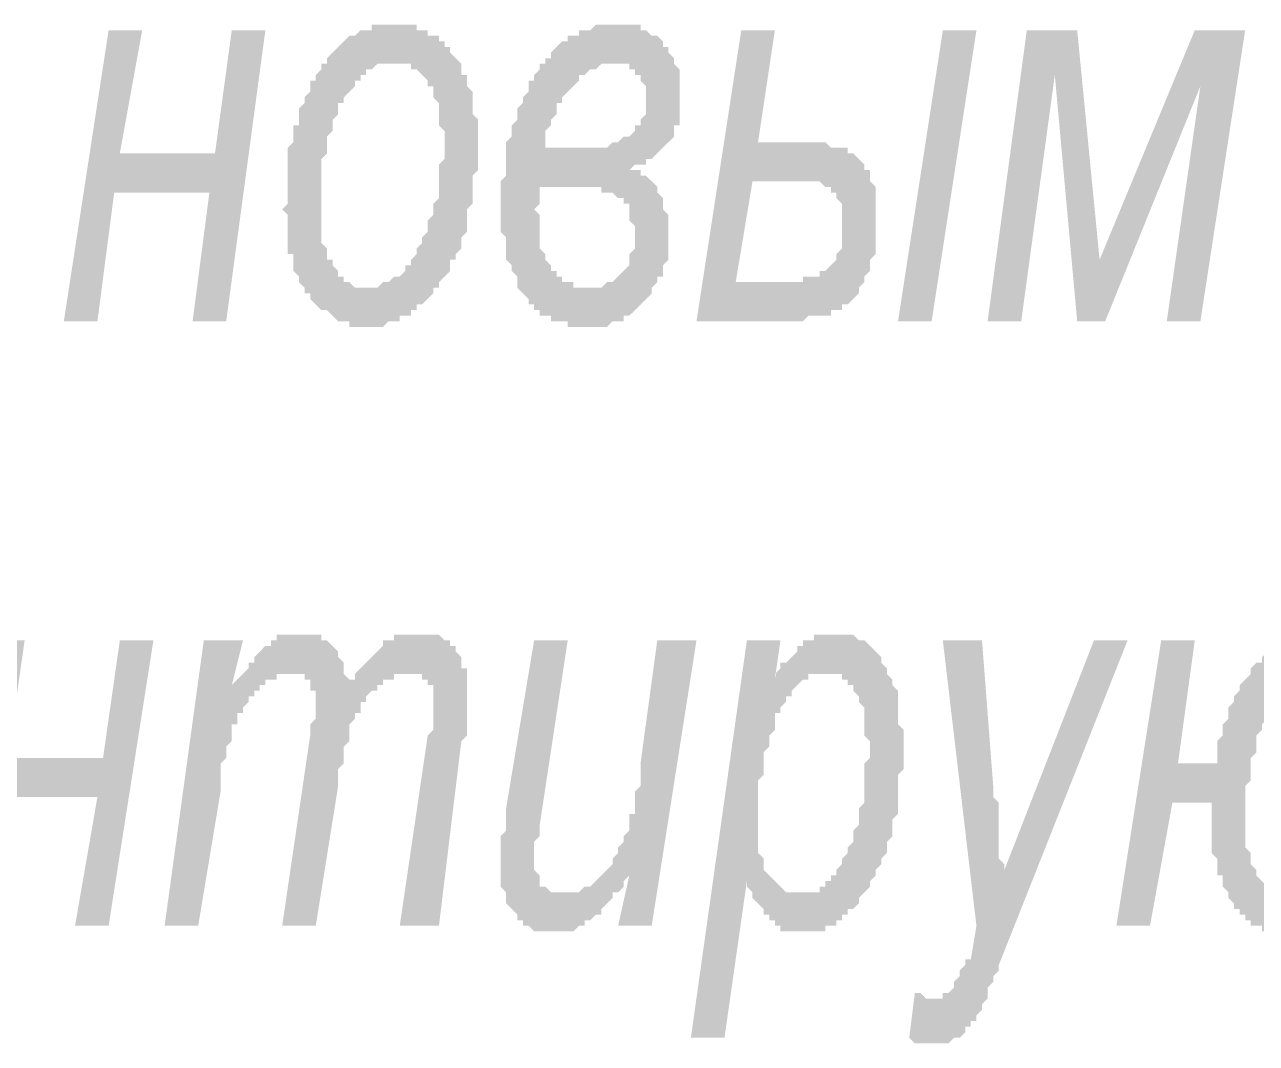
# Model space of a CAD drawing. Header units: millimetres. Extents: x 1372 to 666090, y 1285 to 31551.
# Drawn here: x 513972 to 514889, y 5046 to 5805 of the extents above; entities that cross this region are included whole.
import ezdxf

# ---------------------------------------------------------------- set-up
doc = ezdxf.new("R2010")
doc.units = ezdxf.units.MM
doc.layers.add('PDF _75-АЗ Штамп', color=7, linetype='Continuous')

msp = doc.modelspace()

# ---------------------------------------------------------------- hatches: boundary and pattern name
at = {"layer": 'PDF _75-АЗ Штамп', "transparency": 33554559}
for points in [[(514034.4, 5800.69), (514059.42, 5800.69), (514042.74, 5708.92), (514113.65, 5708.92), (514126.16, 5800.69), (514151.19, 5800.69), (514121.99, 5583.78), (514096.96, 5583.78), (514109.48, 5679.72), (514038.57, 5679.72), (514026.05, 5583.78), (514001.03, 5583.78)], [(514718.47, 5800.69), (514756.01, 5800.69), (514772.69, 5629.67), (514843.6, 5800.69), (514881.15, 5800.69), (514847.78, 5583.78), (514822.75, 5583.78), (514847.78, 5758.97), (514776.87, 5583.78), (514756.01, 5583.78), (514739.33, 5767.32), (514714.3, 5583.78), (514689.27, 5583.78)], [(514076.11, 5133.3), (514105.31, 5346.03), (514134.5, 5346.03), (514126.16, 5312.66), (514130.33, 5316.83), (514134.5, 5321), (514134.5, 5321), (514138.68, 5325.17), (514138.68, 5329.34), (514142.85, 5329.34), (514142.85, 5333.51), (514147.02, 5337.68), (514147.02, 5337.68), (514151.19, 5341.86), (514151.19, 5341.86), (514155.36, 5341.86), (514155.36, 5346.03), (514159.53, 5346.03), (514159.53, 5350.2), (514163.7, 5350.2), (514167.87, 5350.2), (514167.87, 5350.2), (514172.05, 5350.2), (514176.22, 5350.2), (514176.22, 5350.2), (514180.39, 5350.2), (514184.56, 5350.2), (514188.73, 5350.2), (514188.73, 5350.2), (514192.9, 5350.2), (514192.9, 5346.03), (514197.07, 5346.03), (514201.24, 5341.86), (514201.24, 5341.86), (514205.41, 5337.68), (514205.41, 5337.68), (514205.41, 5333.51), (514209.59, 5329.34), (514209.59, 5325.17), (514209.59, 5321), (514213.76, 5316.83), (514213.76, 5312.66), (514213.76, 5312.66), (514213.76, 5316.83), (514217.93, 5316.83), (514217.93, 5321), (514222.1, 5325.17), (514226.27, 5329.34), (514226.27, 5329.34), (514230.44, 5333.51), (514230.44, 5333.51), (514234.61, 5337.68), (514234.61, 5337.68), (514238.78, 5341.86), (514238.78, 5341.86), (514238.78, 5346.03), (514242.96, 5346.03), (514247.13, 5346.03), (514247.13, 5350.2), (514251.3, 5350.2), (514255.47, 5350.2), (514255.47, 5350.2), (514259.64, 5350.2), (514263.81, 5350.2), (514263.81, 5350.2), (514267.98, 5350.2), (514272.15, 5350.2), (514276.32, 5350.2), (514276.32, 5350.2), (514280.5, 5350.2), (514284.67, 5346.03), (514284.67, 5346.03), (514288.84, 5346.03), (514288.84, 5341.86), (514293.01, 5341.86), (514293.01, 5337.68), (514293.01, 5337.68), (514297.18, 5333.51), (514297.18, 5329.34), (514297.18, 5325.17), (514301.35, 5325.17), (514301.35, 5321), (514301.35, 5316.83), (514301.35, 5312.66), (514301.35, 5308.49), (514301.35, 5304.32), (514301.35, 5300.14), (514301.35, 5295.97), (514301.35, 5295.97), (514301.35, 5291.8), (514301.35, 5287.63), (514301.35, 5279.29), (514301.35, 5275.12), (514297.18, 5270.95), (514297.18, 5270.95), (514280.5, 5133.3), (514251.3, 5133.3), (514272.15, 5275.12), (514276.32, 5279.29), (514276.32, 5283.46), (514276.32, 5287.63), (514276.32, 5291.8), (514276.32, 5295.97), (514276.32, 5300.14), (514276.32, 5300.14), (514276.32, 5304.32), (514276.32, 5308.49), (514276.32, 5312.66), (514272.15, 5312.66), (514272.15, 5316.83), (514267.98, 5316.83), (514267.98, 5321), (514263.81, 5321), (514263.81, 5321), (514259.64, 5321), (514259.64, 5321), (514255.47, 5321), (514251.3, 5321), (514251.3, 5321), (514247.13, 5321), (514247.13, 5316.83), (514242.96, 5316.83), (514238.78, 5316.83), (514238.78, 5312.66), (514234.61, 5312.66), (514234.61, 5308.49), (514230.44, 5308.49), (514226.27, 5304.32), (514226.27, 5300.14), (514222.1, 5300.14), (514222.1, 5295.97), (514222.1, 5291.8), (514217.93, 5291.8), (514217.93, 5287.63), (514217.93, 5287.63), (514213.76, 5283.46), (514213.76, 5279.29), (514213.76, 5279.29), (514213.76, 5275.12), (514213.76, 5270.95), (514209.59, 5266.77), (514209.59, 5262.6), (514209.59, 5258.43), (514209.59, 5254.26), (514205.41, 5250.09), (514205.41, 5245.92), (514205.41, 5241.75), (514205.41, 5237.58), (514188.73, 5133.3), (514163.7, 5133.3), (514184.56, 5275.12), (514184.56, 5283.46), (514188.73, 5287.63), (514188.73, 5291.8), (514188.73, 5295.97), (514188.73, 5295.97), (514188.73, 5300.14), (514188.73, 5304.32), (514188.73, 5308.49), (514184.56, 5308.49), (514184.56, 5312.66), (514184.56, 5316.83), (514180.39, 5316.83), (514180.39, 5321), (514176.22, 5321), (514172.05, 5321), (514172.05, 5321), (514167.87, 5321), (514167.87, 5321), (514163.7, 5321), (514159.53, 5321), (514159.53, 5316.83), (514155.36, 5316.83), (514151.19, 5316.83), (514151.19, 5312.66), (514147.02, 5312.66), (514147.02, 5308.49), (514142.85, 5308.49), (514142.85, 5304.32), (514138.68, 5304.32), (514138.68, 5300.14), (514134.5, 5295.97), (514134.5, 5291.8), (514130.33, 5291.8), (514130.33, 5287.63), (514130.33, 5283.46), (514126.16, 5283.46), (514126.16, 5279.29), (514126.16, 5275.12), (514126.16, 5270.95), (514121.99, 5266.77), (514121.99, 5266.77), (514121.99, 5262.6), (514121.99, 5258.43), (514117.82, 5254.26), (514117.82, 5250.09), (514117.82, 5241.75), (514117.82, 5237.58), (514117.82, 5233.41), (514117.82, 5233.41), (514101.14, 5133.3)], [(513946.8, 5346.03), (513971.83, 5346.03), (513959.32, 5258.43), (514030.23, 5258.43), (514042.74, 5346.03), (514067.77, 5346.03), (514034.4, 5133.3), (514009.37, 5133.3), (514026.05, 5229.23), (513955.14, 5229.23), (513942.63, 5133.3), (513913.43, 5133.3)], [(514422.32, 5170.84), (514418.14, 5166.67), (514418.14, 5162.49), (514413.97, 5158.32), (514409.8, 5158.32), (514409.8, 5154.15), (514405.63, 5149.98), (514405.63, 5149.98), (514401.46, 5145.81), (514401.46, 5141.64), (514397.29, 5141.64), (514393.12, 5137.47), (514393.12, 5137.47), (514388.95, 5137.47), (514388.95, 5133.3), (514384.78, 5133.3), (514384.78, 5133.3), (514380.6, 5129.13), (514376.43, 5129.13), (514376.43, 5129.13), (514372.26, 5129.13), (514372.26, 5129.13), (514368.09, 5129.13), (514363.92, 5129.13), (514363.92, 5129.13), (514363.92, 5129.13), (514359.75, 5129.13), (514355.58, 5129.13), (514351.41, 5129.13), (514351.41, 5129.13), (514347.23, 5133.3), (514347.23, 5133.3), (514343.06, 5133.3), (514343.06, 5137.47), (514338.89, 5137.47), (514338.89, 5141.64), (514334.72, 5145.81), (514334.72, 5145.81), (514330.55, 5149.98), (514330.55, 5154.15), (514330.55, 5158.32), (514326.38, 5162.49), (514326.38, 5166.67), (514326.38, 5170.84), (514326.38, 5175.01), (514326.38, 5175.01), (514326.38, 5179.18), (514326.38, 5183.35), (514326.38, 5183.35), (514326.38, 5187.52), (514326.38, 5191.69), (514326.38, 5195.86), (514326.38, 5200.04), (514330.55, 5204.21), (514330.55, 5208.38), (514330.55, 5216.72), (514330.55, 5220.89), (514330.55, 5220.89), (514351.41, 5346.03), (514376.43, 5346.03), (514355.58, 5208.38), (514355.58, 5204.21), (514355.58, 5200.04), (514351.41, 5195.86), (514351.41, 5191.69), (514351.41, 5187.52), (514351.41, 5183.35), (514351.41, 5183.35), (514351.41, 5179.18), (514351.41, 5175.01), (514355.58, 5170.84), (514355.58, 5166.67), (514355.58, 5162.49), (514359.75, 5162.49), (514359.75, 5162.49), (514363.92, 5158.32), (514363.92, 5158.32), (514368.09, 5158.32), (514372.26, 5158.32), (514372.26, 5158.32), (514376.43, 5158.32), (514376.43, 5158.32), (514380.6, 5158.32), (514384.78, 5158.32), (514384.78, 5158.32), (514388.95, 5162.49), (514393.12, 5162.49), (514393.12, 5162.49), (514397.29, 5166.67), (514397.29, 5166.67), (514401.46, 5170.84), (514405.63, 5175.01), (514405.63, 5175.01), (514409.8, 5179.18), (514409.8, 5183.35), (514409.8, 5183.35), (514413.97, 5187.52), (514413.97, 5191.69), (514418.14, 5195.86), (514418.14, 5195.86), (514418.14, 5200.04), (514422.32, 5204.21), (514422.32, 5208.38), (514422.32, 5212.55), (514422.32, 5216.72), (514426.49, 5216.72), (514426.49, 5220.89), (514426.49, 5225.06), (514426.49, 5225.06), (514426.49, 5229.23), (514426.49, 5233.41), (514430.66, 5237.58), (514430.66, 5245.92), (514430.66, 5250.09), (514430.66, 5254.26), (514443.17, 5346.03), (514472.37, 5346.03), (514439, 5133.3), (514413.97, 5133.3)], [(514630.87, 5049.87), (514635.05, 5083.24), (514635.05, 5083.24), (514639.22, 5083.24), (514643.39, 5079.07), (514643.39, 5079.07), (514647.56, 5079.07), (514647.56, 5079.07), (514651.73, 5079.07), (514655.9, 5079.07), (514655.9, 5083.24), (514660.07, 5083.24), (514660.07, 5083.24), (514664.24, 5087.41), (514664.24, 5087.41), (514664.24, 5091.58), (514668.42, 5095.76), (514668.42, 5099.93), (514672.59, 5104.1), (514672.59, 5108.27), (514676.76, 5108.27), (514680.93, 5133.3), (514655.9, 5346.03), (514685.1, 5346.03), (514693.44, 5237.58), (514693.44, 5233.41), (514693.44, 5229.23), (514697.61, 5225.06), (514697.61, 5220.89), (514697.61, 5216.72), (514697.61, 5212.55), (514697.61, 5208.38), (514697.61, 5204.21), (514697.61, 5200.04), (514697.61, 5195.86), (514697.61, 5191.69), (514697.61, 5187.52), (514697.61, 5183.35), (514701.78, 5179.18), (514701.78, 5175.01), (514701.78, 5175.01), (514768.52, 5346.03), (514793.55, 5346.03), (514697.61, 5104.1), (514697.61, 5099.93), (514693.44, 5095.76), (514693.44, 5091.58), (514689.27, 5087.41), (514689.27, 5083.24), (514689.27, 5079.07), (514685.1, 5074.9), (514685.1, 5070.73), (514680.93, 5066.56), (514680.93, 5066.56), (514680.93, 5062.39), (514676.76, 5062.39), (514676.76, 5058.22), (514672.59, 5058.22), (514672.59, 5054.04), (514672.59, 5054.04), (514668.42, 5049.87), (514668.42, 5049.87), (514664.24, 5049.87), (514660.07, 5045.7), (514660.07, 5045.7), (514655.9, 5045.7), (514651.73, 5045.7), (514651.73, 5045.7), (514647.56, 5045.7), (514647.56, 5045.7), (514643.39, 5045.7), (514639.22, 5045.7), (514639.22, 5045.7), (514635.05, 5045.7), (514630.87, 5049.87), (514630.87, 5049.87)]]:
    msp.add_hatch(color=256, dxfattribs=at).paths.add_polyline_path(points)
h = msp.add_hatch(color=256, dxfattribs=at)
h.paths.add_polyline_path([(514163.7, 5667.21), (514167.87, 5671.38), (514167.87, 5675.55), (514167.87, 5679.72), (514167.87, 5683.89), (514167.87, 5688.06), (514167.87, 5692.23), (514167.87, 5696.41), (514167.87, 5700.58), (514167.87, 5704.75), (514167.87, 5708.92), (514167.87, 5713.09), (514172.05, 5717.26), (514172.05, 5721.43), (514172.05, 5725.6), (514172.05, 5729.78), (514176.22, 5729.78), (514176.22, 5733.95), (514176.22, 5738.12), (514176.22, 5742.29), (514180.39, 5746.46), (514180.39, 5750.63), (514180.39, 5750.63), (514184.56, 5754.8), (514184.56, 5758.97), (514184.56, 5763.14), (514188.73, 5763.14), (514188.73, 5767.32), (514192.9, 5771.49), (514192.9, 5775.66), (514197.07, 5775.66), (514197.07, 5779.83), (514201.24, 5784), (514201.24, 5784), (514205.41, 5788.17), (514205.41, 5788.17), (514209.59, 5792.34), (514209.59, 5792.34), (514213.76, 5796.51), (514217.93, 5796.51), (514217.93, 5796.51), (514222.1, 5800.69), (514222.1, 5800.69), (514226.27, 5800.69), (514230.44, 5800.69), (514230.44, 5804.86), (514234.61, 5804.86), (514238.78, 5804.86), (514238.78, 5804.86), (514242.96, 5804.86), (514247.13, 5804.86), (514247.13, 5804.86), (514251.3, 5804.86), (514255.47, 5804.86), (514255.47, 5804.86), (514259.64, 5804.86), (514263.81, 5804.86), (514263.81, 5800.69), (514267.98, 5800.69), (514272.15, 5800.69), (514272.15, 5796.51), (514276.32, 5796.51), (514280.5, 5796.51), (514280.5, 5792.34), (514284.67, 5792.34), (514284.67, 5788.17), (514288.84, 5788.17), (514288.84, 5784), (514293.01, 5779.83), (514293.01, 5779.83), (514293.01, 5779.83), (514297.18, 5775.66), (514297.18, 5771.49), (514297.18, 5767.32), (514301.35, 5767.32), (514301.35, 5763.14), (514301.35, 5758.97), (514305.52, 5754.8), (514305.52, 5750.63), (514305.52, 5746.46), (514305.52, 5742.29), (514305.52, 5738.12), (514305.52, 5738.12), (514309.69, 5733.95), (514309.69, 5725.6), (514309.69, 5721.43), (514309.69, 5717.26), (514309.69, 5717.26), (514309.69, 5708.92), (514309.69, 5704.75), (514309.69, 5700.58), (514309.69, 5696.41), (514305.52, 5692.23), (514305.52, 5692.23), (514305.52, 5688.06), (514305.52, 5683.89), (514305.52, 5679.72), (514305.52, 5675.55), (514305.52, 5671.38), (514301.35, 5667.21), (514301.35, 5663.04), (514301.35, 5658.87), (514301.35, 5654.69), (514301.35, 5650.52), (514297.18, 5646.35), (514297.18, 5646.35), (514297.18, 5642.18), (514297.18, 5638.01), (514293.01, 5633.84), (514293.01, 5629.67), (514288.84, 5629.67), (514288.84, 5625.5), (514288.84, 5621.32), (514284.67, 5617.15), (514284.67, 5617.15), (514280.5, 5612.98), (514280.5, 5608.81), (514276.32, 5608.81), (514276.32, 5604.64), (514272.15, 5600.47), (514272.15, 5600.47), (514267.98, 5596.3), (514267.98, 5596.3), (514263.81, 5596.3), (514263.81, 5592.13), (514259.64, 5592.13), (514259.64, 5587.96), (514255.47, 5587.96), (514251.3, 5587.96), (514251.3, 5583.78), (514247.13, 5583.78), (514242.96, 5583.78), (514242.96, 5583.78), (514238.78, 5579.61), (514234.61, 5579.61), (514234.61, 5579.61), (514230.44, 5579.61), (514226.27, 5579.61), (514226.27, 5579.61), (514226.27, 5579.61), (514222.1, 5579.61), (514217.93, 5579.61), (514213.76, 5579.61), (514213.76, 5583.78), (514209.59, 5583.78), (514205.41, 5583.78), (514205.41, 5583.78), (514201.24, 5587.96), (514201.24, 5587.96), (514197.07, 5592.13), (514197.07, 5592.13), (514192.9, 5592.13), (514188.73, 5596.3), (514188.73, 5596.3), (514184.56, 5600.47), (514184.56, 5604.64), (514180.39, 5604.64), (514180.39, 5608.81), (514176.22, 5612.98), (514176.22, 5612.98), (514176.22, 5617.15), (514172.05, 5621.32), (514172.05, 5625.5), (514172.05, 5629.67), (514172.05, 5633.84), (514167.87, 5633.84), (514167.87, 5638.01), (514167.87, 5642.18), (514167.87, 5646.35), (514167.87, 5650.52), (514167.87, 5654.69), (514167.87, 5658.87), (514167.87, 5663.04), (514163.7, 5667.21)], flags=0)
h.paths.add_polyline_path([(514192.9, 5671.38), (514192.9, 5667.21), (514192.9, 5658.87), (514192.9, 5654.69), (514192.9, 5650.52), (514192.9, 5646.35), (514192.9, 5642.18), (514192.9, 5642.18), (514197.07, 5638.01), (514197.07, 5633.84), (514197.07, 5629.67), (514201.24, 5629.67), (514201.24, 5625.5), (514201.24, 5625.5), (514205.41, 5621.32), (514205.41, 5617.15), (514209.59, 5617.15), (514209.59, 5612.98), (514213.76, 5612.98), (514213.76, 5612.98), (514217.93, 5608.81), (514222.1, 5608.81), (514222.1, 5608.81), (514226.27, 5608.81), (514226.27, 5608.81), (514230.44, 5608.81), (514234.61, 5608.81), (514234.61, 5608.81), (514238.78, 5612.98), (514242.96, 5612.98), (514242.96, 5612.98), (514247.13, 5617.15), (514247.13, 5617.15), (514251.3, 5617.15), (514255.47, 5621.32), (514255.47, 5625.5), (514259.64, 5625.5), (514259.64, 5629.67), (514259.64, 5629.67), (514263.81, 5633.84), (514263.81, 5638.01), (514267.98, 5642.18), (514267.98, 5642.18), (514267.98, 5646.35), (514272.15, 5650.52), (514272.15, 5654.69), (514272.15, 5658.87), (514276.32, 5663.04), (514276.32, 5663.04), (514276.32, 5667.21), (514276.32, 5671.38), (514280.5, 5675.55), (514280.5, 5675.55), (514280.5, 5679.72), (514280.5, 5683.89), (514280.5, 5688.06), (514280.5, 5692.23), (514280.5, 5696.41), (514280.5, 5700.58), (514284.67, 5704.75), (514284.67, 5708.92), (514284.67, 5713.09), (514284.67, 5717.26), (514284.67, 5721.43), (514284.67, 5725.6), (514280.5, 5729.78), (514280.5, 5733.95), (514280.5, 5738.12), (514280.5, 5742.29), (514280.5, 5746.46), (514280.5, 5746.46), (514276.32, 5750.63), (514276.32, 5754.8), (514276.32, 5758.97), (514272.15, 5758.97), (514272.15, 5758.97), (514272.15, 5763.14), (514267.98, 5767.32), (514267.98, 5767.32), (514263.81, 5771.49), (514259.64, 5771.49), (514259.64, 5775.66), (514255.47, 5775.66), (514255.47, 5775.66), (514251.3, 5775.66), (514247.13, 5775.66), (514247.13, 5775.66), (514242.96, 5775.66), (514242.96, 5775.66), (514238.78, 5775.66), (514234.61, 5775.66), (514234.61, 5775.66), (514230.44, 5771.49), (514226.27, 5771.49), (514226.27, 5767.32), (514226.27, 5767.32), (514222.1, 5767.32), (514222.1, 5763.14), (514217.93, 5763.14), (514217.93, 5758.97), (514213.76, 5754.8), (514213.76, 5754.8), (514209.59, 5750.63), (514209.59, 5746.46), (514205.41, 5746.46), (514205.41, 5742.29), (514205.41, 5738.12), (514201.24, 5733.95), (514201.24, 5729.78), (514201.24, 5725.6), (514197.07, 5721.43), (514197.07, 5721.43), (514197.07, 5717.26), (514197.07, 5713.09), (514197.07, 5708.92), (514192.9, 5704.75), (514192.9, 5700.58), (514192.9, 5696.41), (514192.9, 5692.23), (514192.9, 5688.06), (514192.9, 5683.89), (514192.9, 5679.72), (514192.9, 5675.55), (514192.9, 5671.38), (514192.9, 5671.38)], flags=0)
h = msp.add_hatch(color=256, dxfattribs=at)
h.paths.add_polyline_path([(514422.32, 5696.41), (514426.49, 5696.41), (514430.66, 5696.41), (514430.66, 5692.23), (514434.83, 5692.23), (514439, 5688.06), (514439, 5688.06), (514443.17, 5683.89), (514443.17, 5679.72), (514443.17, 5679.72), (514447.34, 5675.55), (514447.34, 5671.38), (514447.34, 5667.21), (514451.51, 5663.04), (514451.51, 5658.87), (514451.51, 5654.69), (514451.51, 5650.52), (514451.51, 5646.35), (514451.51, 5646.35), (514451.51, 5642.18), (514451.51, 5642.18), (514451.51, 5638.01), (514451.51, 5633.84), (514451.51, 5629.67), (514447.34, 5625.5), (514447.34, 5621.32), (514447.34, 5617.15), (514443.17, 5617.15), (514443.17, 5612.98), (514439, 5608.81), (514439, 5604.64), (514434.83, 5600.47), (514434.83, 5600.47), (514434.83, 5600.47), (514430.66, 5596.3), (514430.66, 5596.3), (514426.49, 5592.13), (514426.49, 5592.13), (514422.32, 5587.96), (514422.32, 5587.96), (514418.14, 5587.96), (514418.14, 5583.78), (514413.97, 5583.78), (514409.8, 5583.78), (514409.8, 5583.78), (514405.63, 5579.61), (514401.46, 5579.61), (514397.29, 5579.61), (514397.29, 5579.61), (514393.12, 5579.61), (514393.12, 5579.61), (514388.95, 5579.61), (514384.78, 5579.61), (514380.6, 5579.61), (514376.43, 5579.61), (514376.43, 5583.78), (514372.26, 5583.78), (514368.09, 5583.78), (514368.09, 5583.78), (514363.92, 5583.78), (514363.92, 5587.96), (514359.75, 5587.96), (514355.58, 5587.96), (514355.58, 5592.13), (514351.41, 5592.13), (514351.41, 5596.3), (514347.23, 5596.3), (514347.23, 5600.47), (514343.06, 5604.64), (514343.06, 5604.64), (514338.89, 5608.81), (514338.89, 5612.98), (514338.89, 5617.15), (514334.72, 5621.32), (514334.72, 5621.32), (514334.72, 5625.5), (514330.55, 5629.67), (514330.55, 5633.84), (514330.55, 5638.01), (514330.55, 5642.18), (514330.55, 5642.18), (514330.55, 5646.35), (514326.38, 5650.52), (514326.38, 5654.69), (514326.38, 5658.87), (514326.38, 5663.04), (514326.38, 5667.21), (514326.38, 5671.38), (514326.38, 5675.55), (514326.38, 5679.72), (514326.38, 5683.89), (514326.38, 5688.06), (514330.55, 5692.23), (514330.55, 5696.41), (514330.55, 5700.58), (514330.55, 5704.75), (514330.55, 5708.92), (514330.55, 5713.09), (514330.55, 5717.26), (514334.72, 5721.43), (514334.72, 5721.43), (514334.72, 5725.6), (514334.72, 5729.78), (514338.89, 5733.95), (514338.89, 5738.12), (514338.89, 5742.29), (514343.06, 5746.46), (514343.06, 5746.46), (514343.06, 5750.63), (514347.23, 5754.8), (514347.23, 5758.97), (514347.23, 5763.14), (514351.41, 5763.14), (514351.41, 5763.14), (514351.41, 5767.32), (514355.58, 5771.49), (514355.58, 5775.66), (514359.75, 5775.66), (514359.75, 5779.83), (514363.92, 5779.83), (514363.92, 5784), (514368.09, 5788.17), (514368.09, 5788.17), (514372.26, 5792.34), (514372.26, 5792.34), (514376.43, 5792.34), (514376.43, 5796.51), (514380.6, 5796.51), (514384.78, 5796.51), (514384.78, 5800.69), (514388.95, 5800.69), (514393.12, 5800.69), (514393.12, 5800.69), (514397.29, 5804.86), (514401.46, 5804.86), (514401.46, 5804.86), (514405.63, 5804.86), (514409.8, 5804.86), (514409.8, 5804.86), (514413.97, 5804.86), (514418.14, 5804.86), (514418.14, 5804.86), (514422.32, 5804.86), (514426.49, 5804.86), (514430.66, 5804.86), (514430.66, 5800.69), (514434.83, 5800.69), (514434.83, 5800.69), (514439, 5796.51), (514443.17, 5796.51), (514443.17, 5796.51), (514447.34, 5792.34), (514447.34, 5792.34), (514447.34, 5788.17), (514451.51, 5788.17), (514451.51, 5784), (514455.69, 5779.83), (514455.69, 5775.66), (514455.69, 5775.66), (514459.86, 5771.49), (514459.86, 5767.32), (514459.86, 5763.14), (514459.86, 5758.97), (514459.86, 5754.8), (514459.86, 5750.63), (514459.86, 5746.46), (514459.86, 5742.29), (514459.86, 5738.12), (514459.86, 5733.95), (514459.86, 5729.78), (514455.69, 5729.78), (514455.69, 5725.6), (514455.69, 5721.43), (514451.51, 5717.26), (514451.51, 5717.26), (514451.51, 5717.26), (514447.34, 5713.09), (514447.34, 5713.09), (514443.17, 5708.92), (514443.17, 5708.92), (514439, 5704.75), (514434.83, 5704.75), (514434.83, 5700.58), (514430.66, 5700.58), (514426.49, 5700.58), (514422.32, 5696.41), (514422.32, 5696.41)], flags=0)
h.paths.add_polyline_path([(514359.75, 5713.09), (514359.75, 5713.09), (514363.92, 5713.09), (514368.09, 5713.09), (514372.26, 5713.09), (514372.26, 5713.09), (514376.43, 5713.09), (514376.43, 5713.09), (514380.6, 5713.09), (514384.78, 5713.09), (514388.95, 5713.09), (514388.95, 5713.09), (514393.12, 5713.09), (514397.29, 5713.09), (514401.46, 5713.09), (514401.46, 5713.09), (514405.63, 5713.09), (514409.8, 5717.26), (514409.8, 5717.26), (514413.97, 5717.26), (514413.97, 5717.26), (514418.14, 5721.43), (514418.14, 5721.43), (514422.32, 5721.43), (514422.32, 5721.43), (514426.49, 5725.6), (514426.49, 5729.78), (514430.66, 5729.78), (514430.66, 5733.95), (514434.83, 5738.12), (514434.83, 5738.12), (514434.83, 5742.29), (514434.83, 5746.46), (514434.83, 5746.46), (514434.83, 5750.63), (514434.83, 5754.8), (514434.83, 5758.97), (514430.66, 5763.14), (514430.66, 5767.32), (514426.49, 5767.32), (514426.49, 5771.49), (514422.32, 5771.49), (514422.32, 5775.66), (514418.14, 5775.66), (514413.97, 5775.66), (514413.97, 5775.66), (514409.8, 5775.66), (514409.8, 5775.66), (514405.63, 5775.66), (514401.46, 5775.66), (514401.46, 5775.66), (514397.29, 5771.49), (514397.29, 5771.49), (514393.12, 5771.49), (514388.95, 5767.32), (514388.95, 5767.32), (514384.78, 5767.32), (514384.78, 5763.14), (514380.6, 5758.97), (514380.6, 5758.97), (514376.43, 5754.8), (514376.43, 5754.8), (514372.26, 5750.63), (514372.26, 5746.46), (514368.09, 5746.46), (514368.09, 5742.29), (514368.09, 5738.12), (514363.92, 5733.95), (514363.92, 5729.78), (514363.92, 5729.78), (514359.75, 5725.6), (514359.75, 5721.43), (514359.75, 5717.26), (514359.75, 5713.09)], flags=0)
h.paths.add_polyline_path([(514355.58, 5683.89), (514355.58, 5679.72), (514355.58, 5675.55), (514355.58, 5671.38), (514351.41, 5667.21), (514351.41, 5667.21), (514355.58, 5663.04), (514355.58, 5658.87), (514355.58, 5654.69), (514355.58, 5650.52), (514355.58, 5646.35), (514355.58, 5642.18), (514355.58, 5638.01), (514359.75, 5633.84), (514359.75, 5633.84), (514359.75, 5629.67), (514363.92, 5625.5), (514363.92, 5625.5), (514363.92, 5621.32), (514368.09, 5621.32), (514368.09, 5617.15), (514372.26, 5617.15), (514372.26, 5612.98), (514376.43, 5612.98), (514380.6, 5612.98), (514380.6, 5608.81), (514384.78, 5608.81), (514388.95, 5608.81), (514393.12, 5608.81), (514393.12, 5608.81), (514397.29, 5608.81), (514397.29, 5608.81), (514401.46, 5608.81), (514405.63, 5612.98), (514405.63, 5612.98), (514409.8, 5612.98), (514413.97, 5617.15), (514413.97, 5617.15), (514418.14, 5621.32), (514418.14, 5621.32), (514418.14, 5621.32), (514422.32, 5625.5), (514422.32, 5629.67), (514422.32, 5633.84), (514426.49, 5638.01), (514426.49, 5642.18), (514426.49, 5646.35), (514426.49, 5646.35), (514426.49, 5650.52), (514426.49, 5654.69), (514422.32, 5658.87), (514422.32, 5663.04), (514422.32, 5667.21), (514422.32, 5671.38), (514418.14, 5671.38), (514418.14, 5675.55), (514413.97, 5675.55), (514413.97, 5675.55), (514409.8, 5679.72), (514409.8, 5679.72), (514409.8, 5679.72), (514405.63, 5679.72), (514401.46, 5679.72), (514401.46, 5683.89), (514397.29, 5683.89), (514397.29, 5683.89), (514393.12, 5683.89), (514388.95, 5683.89), (514384.78, 5683.89), (514384.78, 5683.89), (514380.6, 5683.89), (514376.43, 5683.89), (514372.26, 5683.89), (514368.09, 5683.89), (514368.09, 5683.89), (514363.92, 5683.89), (514359.75, 5683.89), (514355.58, 5683.89), (514355.58, 5683.89)], flags=0)
h = msp.add_hatch(color=256, dxfattribs=at)
h.paths.add_polyline_path([(514655.9, 5800.69), (514680.93, 5800.69), (514647.56, 5583.78), (514622.53, 5583.78)], flags=0)
h.paths.add_polyline_path([(514505.74, 5800.69), (514530.77, 5800.69), (514518.25, 5717.26), (514547.45, 5717.26), (514551.62, 5717.26), (514555.79, 5717.26), (514555.79, 5717.26), (514559.96, 5717.26), (514564.14, 5717.26), (514568.31, 5717.26), (514568.31, 5717.26), (514572.48, 5713.09), (514576.65, 5713.09), (514576.65, 5713.09), (514580.82, 5713.09), (514580.82, 5713.09), (514584.99, 5713.09), (514584.99, 5713.09), (514584.99, 5708.92), (514589.16, 5708.92), (514593.33, 5704.75), (514593.33, 5704.75), (514597.51, 5700.58), (514597.51, 5696.41), (514601.68, 5696.41), (514601.68, 5692.23), (514601.68, 5692.23), (514601.68, 5688.06), (514605.85, 5683.89), (514605.85, 5679.72), (514605.85, 5675.55), (514605.85, 5671.38), (514605.85, 5667.21), (514605.85, 5663.04), (514605.85, 5658.87), (514605.85, 5658.87), (514605.85, 5654.69), (514605.85, 5650.52), (514605.85, 5646.35), (514605.85, 5642.18), (514605.85, 5638.01), (514605.85, 5633.84), (514605.85, 5633.84), (514601.68, 5629.67), (514601.68, 5625.5), (514601.68, 5621.32), (514597.51, 5617.15), (514597.51, 5612.98), (514597.51, 5612.98), (514593.33, 5608.81), (514593.33, 5604.64), (514589.16, 5600.47), (514589.16, 5600.47), (514584.99, 5596.3), (514580.82, 5596.3), (514580.82, 5592.13), (514576.65, 5592.13), (514576.65, 5592.13), (514576.65, 5592.13), (514572.48, 5592.13), (514572.48, 5587.96), (514568.31, 5587.96), (514568.31, 5587.96), (514564.14, 5587.96), (514559.96, 5587.96), (514559.96, 5587.96), (514555.79, 5587.96), (514551.62, 5583.78), (514547.45, 5583.78), (514543.28, 5583.78), (514543.28, 5583.78), (514539.11, 5583.78), (514472.37, 5583.78)], flags=0)
h.paths.add_polyline_path([(514501.57, 5612.98), (514534.94, 5612.98), (514539.11, 5612.98), (514543.28, 5612.98), (514547.45, 5612.98), (514551.62, 5612.98), (514551.62, 5617.15), (514555.79, 5617.15), (514559.96, 5617.15), (514559.96, 5617.15), (514564.14, 5617.15), (514564.14, 5617.15), (514564.14, 5621.32), (514568.31, 5621.32), (514572.48, 5625.5), (514572.48, 5625.5), (514576.65, 5629.67), (514576.65, 5629.67), (514576.65, 5633.84), (514580.82, 5638.01), (514580.82, 5642.18), (514580.82, 5646.35), (514580.82, 5650.52), (514580.82, 5654.69), (514580.82, 5654.69), (514580.82, 5658.87), (514580.82, 5663.04), (514580.82, 5667.21), (514580.82, 5671.38), (514576.65, 5675.55), (514576.65, 5675.55), (514576.65, 5679.72), (514572.48, 5679.72), (514572.48, 5683.89), (514568.31, 5683.89), (514568.31, 5683.89), (514564.14, 5688.06), (514564.14, 5688.06), (514559.96, 5688.06), (514555.79, 5688.06), (514555.79, 5688.06), (514551.62, 5688.06), (514547.45, 5688.06), (514543.28, 5688.06), (514514.08, 5688.06)], flags=0)
h = msp.add_hatch(color=256, dxfattribs=at)
h.paths.add_polyline_path([(514468.2, 5049.87), (514509.91, 5346.03), (514534.94, 5346.03), (514530.77, 5316.83), (514530.77, 5321), (514534.94, 5325.17), (514534.94, 5329.34), (514539.11, 5329.34), (514543.28, 5333.51), (514543.28, 5333.51), (514547.45, 5337.68), (514547.45, 5341.86), (514551.62, 5341.86), (514551.62, 5341.86), (514551.62, 5346.03), (514555.79, 5346.03), (514559.96, 5346.03), (514559.96, 5350.2), (514564.14, 5350.2), (514568.31, 5350.2), (514568.31, 5350.2), (514572.48, 5350.2), (514576.65, 5350.2), (514576.65, 5350.2), (514580.82, 5350.2), (514584.99, 5350.2), (514584.99, 5350.2), (514589.16, 5350.2), (514593.33, 5346.03), (514593.33, 5346.03), (514597.51, 5346.03), (514601.68, 5341.86), (514601.68, 5341.86), (514605.85, 5337.68), (514605.85, 5337.68), (514610.02, 5333.51), (514610.02, 5329.34), (514610.02, 5329.34), (514614.19, 5325.17), (514614.19, 5325.17), (514614.19, 5321), (514618.36, 5316.83), (514618.36, 5316.83), (514618.36, 5312.66), (514622.53, 5308.49), (514622.53, 5304.32), (514622.53, 5300.14), (514622.53, 5295.97), (514622.53, 5291.8), (514622.53, 5287.63), (514622.53, 5283.46), (514626.7, 5279.29), (514626.7, 5275.12), (514626.7, 5270.95), (514626.7, 5266.77), (514626.7, 5266.77), (514626.7, 5262.6), (514626.7, 5258.43), (514626.7, 5254.26), (514626.7, 5250.09), (514622.53, 5245.92), (514622.53, 5241.75), (514622.53, 5237.58), (514622.53, 5233.41), (514622.53, 5229.23), (514622.53, 5225.06), (514622.53, 5220.89), (514622.53, 5216.72), (514618.36, 5212.55), (514618.36, 5208.38), (514618.36, 5204.21), (514618.36, 5204.21), (514618.36, 5200.04), (514614.19, 5195.86), (514614.19, 5191.69), (514614.19, 5187.52), (514610.02, 5183.35), (514610.02, 5179.18), (514610.02, 5179.18), (514605.85, 5175.01), (514605.85, 5170.84), (514601.68, 5166.67), (514601.68, 5162.49), (514601.68, 5162.49), (514597.51, 5158.32), (514597.51, 5158.32), (514593.33, 5154.15), (514593.33, 5149.98), (514589.16, 5145.81), (514584.99, 5145.81), (514584.99, 5141.64), (514580.82, 5141.64), (514580.82, 5137.47), (514576.65, 5137.47), (514576.65, 5133.3), (514576.65, 5133.3), (514572.48, 5133.3), (514568.31, 5133.3), (514568.31, 5129.13), (514564.14, 5129.13), (514559.96, 5129.13), (514559.96, 5129.13), (514555.79, 5129.13), (514551.62, 5129.13), (514551.62, 5129.13), (514547.45, 5129.13), (514547.45, 5129.13), (514543.28, 5129.13), (514539.11, 5129.13), (514539.11, 5129.13), (514534.94, 5129.13), (514534.94, 5133.3), (514530.77, 5133.3), (514530.77, 5137.47), (514526.6, 5137.47), (514526.6, 5141.64), (514522.42, 5141.64), (514522.42, 5145.81), (514518.25, 5149.98), (514518.25, 5149.98), (514514.08, 5154.15), (514514.08, 5158.32), (514509.91, 5162.49), (514509.91, 5166.67), (514509.91, 5166.67), (514493.23, 5049.87)], flags=0)
h.paths.add_polyline_path([(514518.25, 5220.89), (514518.25, 5212.55), (514518.25, 5208.38), (514518.25, 5204.21), (514518.25, 5200.04), (514518.25, 5195.86), (514518.25, 5191.69), (514518.25, 5187.52), (514518.25, 5187.52), (514518.25, 5187.52), (514522.42, 5183.35), (514522.42, 5179.18), (514522.42, 5175.01), (514526.6, 5170.84), (514526.6, 5170.84), (514530.77, 5166.67), (514530.77, 5166.67), (514534.94, 5162.49), (514534.94, 5162.49), (514539.11, 5158.32), (514543.28, 5158.32), (514543.28, 5158.32), (514547.45, 5158.32), (514551.62, 5158.32), (514551.62, 5158.32), (514555.79, 5158.32), (514559.96, 5158.32), (514559.96, 5158.32), (514564.14, 5158.32), (514564.14, 5162.49), (514568.31, 5162.49), (514568.31, 5166.67), (514572.48, 5166.67), (514572.48, 5170.84), (514576.65, 5170.84), (514576.65, 5175.01), (514580.82, 5179.18), (514580.82, 5183.35), (514584.99, 5187.52), (514584.99, 5191.69), (514584.99, 5191.69), (514589.16, 5195.86), (514589.16, 5200.04), (514589.16, 5204.21), (514593.33, 5208.38), (514593.33, 5212.55), (514593.33, 5216.72), (514593.33, 5220.89), (514597.51, 5225.06), (514597.51, 5229.23), (514597.51, 5233.41), (514597.51, 5233.41), (514597.51, 5237.58), (514597.51, 5241.75), (514597.51, 5245.92), (514597.51, 5250.09), (514597.51, 5254.26), (514601.68, 5258.43), (514601.68, 5262.6), (514601.68, 5266.77), (514601.68, 5270.95), (514597.51, 5275.12), (514597.51, 5279.29), (514597.51, 5283.46), (514597.51, 5287.63), (514597.51, 5291.8), (514597.51, 5295.97), (514593.33, 5300.14), (514593.33, 5300.14), (514593.33, 5304.32), (514589.16, 5308.49), (514589.16, 5308.49), (514589.16, 5312.66), (514584.99, 5312.66), (514584.99, 5316.83), (514580.82, 5316.83), (514580.82, 5321), (514576.65, 5321), (514572.48, 5321), (514572.48, 5321), (514568.31, 5321), (514568.31, 5321), (514564.14, 5321), (514564.14, 5321), (514559.96, 5321), (514555.79, 5321), (514555.79, 5316.83), (514551.62, 5316.83), (514551.62, 5316.83), (514547.45, 5312.66), (514547.45, 5312.66), (514543.28, 5308.49), (514543.28, 5304.32), (514539.11, 5304.32), (514539.11, 5300.14), (514534.94, 5295.97), (514534.94, 5291.8), (514530.77, 5291.8), (514530.77, 5287.63), (514530.77, 5283.46), (514530.77, 5279.29), (514526.6, 5275.12), (514526.6, 5270.95), (514526.6, 5266.77), (514522.42, 5262.6), (514522.42, 5258.43), (514522.42, 5258.43), (514522.42, 5254.26), (514522.42, 5245.92), (514518.25, 5241.75), (514518.25, 5237.58), (514518.25, 5233.41), (514518.25, 5233.41), (514518.25, 5229.23), (514518.25, 5225.06), (514518.25, 5220.89), (514518.25, 5220.89)], flags=0)
h = msp.add_hatch(color=256, dxfattribs=at)
h.paths.add_polyline_path([(514818.58, 5346.03), (514843.6, 5346.03), (514831.09, 5254.26), (514860.29, 5254.26), (514860.29, 5258.43), (514860.29, 5262.6), (514860.29, 5266.77), (514860.29, 5270.95), (514864.46, 5275.12), (514864.46, 5275.12), (514864.46, 5279.29), (514864.46, 5283.46), (514868.63, 5287.63), (514868.63, 5291.8), (514868.63, 5295.97), (514872.8, 5300.14), (514872.8, 5300.14), (514872.8, 5304.32), (514876.97, 5308.49), (514876.97, 5312.66), (514881.15, 5316.83), (514881.15, 5316.83), (514885.32, 5321), (514885.32, 5321), (514885.32, 5325.17), (514889.49, 5329.34), (514893.66, 5329.34), (514893.66, 5333.51), (514897.83, 5337.68), (514897.83, 5337.68), (514902, 5341.86), (514902, 5341.86), (514906.17, 5341.86), (514910.34, 5346.03), (514910.34, 5346.03), (514914.51, 5346.03), (514914.51, 5350.2), (514918.69, 5350.2), (514922.86, 5350.2), (514922.86, 5350.2), (514927.03, 5350.2), (514931.2, 5350.2), (514931.2, 5350.2), (514935.37, 5350.2), (514939.54, 5350.2), (514939.54, 5350.2), (514943.71, 5350.2), (514947.88, 5350.2), (514947.88, 5350.2), (514952.06, 5350.2), (514956.23, 5350.2), (514956.23, 5346.03), (514960.4, 5346.03), (514964.57, 5346.03), (514964.57, 5341.86), (514968.74, 5341.86), (514968.74, 5337.68), (514972.91, 5337.68), (514972.91, 5333.51), (514977.08, 5329.34), (514977.08, 5329.34), (514977.08, 5325.17), (514981.25, 5321), (514981.25, 5321), (514981.25, 5316.83), (514985.42, 5312.66), (514985.42, 5308.49), (514985.42, 5304.32), (514985.42, 5300.14), (514989.6, 5295.97), (514989.6, 5291.8), (514989.6, 5287.63), (514989.6, 5283.46), (514989.6, 5279.29), (514989.6, 5275.12), (514989.6, 5270.95), (514989.6, 5266.77), (514989.6, 5266.77), (514989.6, 5262.6), (514989.6, 5258.43), (514989.6, 5254.26), (514989.6, 5250.09), (514989.6, 5245.92), (514989.6, 5241.75), (514989.6, 5237.58), (514989.6, 5233.41), (514989.6, 5229.23), (514985.42, 5225.06), (514985.42, 5220.89), (514985.42, 5216.72), (514985.42, 5212.55), (514985.42, 5208.38), (514981.25, 5204.21), (514981.25, 5200.04), (514981.25, 5200.04), (514981.25, 5195.86), (514977.08, 5191.69), (514977.08, 5187.52), (514977.08, 5183.35), (514972.91, 5179.18), (514972.91, 5175.01), (514972.91, 5175.01), (514968.74, 5170.84), (514968.74, 5170.84), (514968.74, 5166.67), (514964.57, 5162.49), (514964.57, 5158.32), (514960.4, 5158.32), (514960.4, 5154.15), (514956.23, 5149.98), (514956.23, 5149.98), (514952.06, 5145.81), (514952.06, 5141.64), (514947.88, 5141.64), (514947.88, 5137.47), (514943.71, 5137.47), (514943.71, 5137.47), (514939.54, 5133.3), (514935.37, 5133.3), (514935.37, 5133.3), (514931.2, 5129.13), (514931.2, 5129.13), (514927.03, 5129.13), (514922.86, 5129.13), (514922.86, 5129.13), (514918.69, 5129.13), (514914.51, 5129.13), (514914.51, 5129.13), (514910.34, 5129.13), (514906.17, 5129.13), (514902, 5129.13), (514902, 5129.13), (514897.83, 5129.13), (514893.66, 5129.13), (514893.66, 5133.3), (514889.49, 5133.3), (514885.32, 5133.3), (514885.32, 5137.47), (514881.15, 5137.47), (514881.15, 5141.64), (514876.97, 5141.64), (514876.97, 5145.81), (514872.8, 5145.81), (514872.8, 5149.98), (514872.8, 5149.98), (514868.63, 5154.15), (514868.63, 5158.32), (514864.46, 5162.49), (514864.46, 5166.67), (514864.46, 5170.84), (514860.29, 5170.84), (514860.29, 5175.01), (514860.29, 5179.18), (514860.29, 5183.35), (514856.12, 5187.52), (514856.12, 5191.69), (514856.12, 5195.86), (514856.12, 5200.04), (514856.12, 5204.21), (514856.12, 5208.38), (514856.12, 5208.38), (514856.12, 5212.55), (514856.12, 5216.72), (514856.12, 5220.89), (514856.12, 5225.06), (514826.92, 5225.06), (514810.24, 5133.3), (514785.21, 5133.3)], flags=0)
h.paths.add_polyline_path([(514881.15, 5208.38), (514881.15, 5204.21), (514881.15, 5200.04), (514881.15, 5195.86), (514881.15, 5191.69), (514885.32, 5187.52), (514885.32, 5183.35), (514885.32, 5183.35), (514885.32, 5179.18), (514889.49, 5175.01), (514889.49, 5170.84), (514889.49, 5170.84), (514893.66, 5166.67), (514893.66, 5166.67), (514897.83, 5162.49), (514897.83, 5162.49), (514902, 5158.32), (514902, 5158.32), (514906.17, 5158.32), (514910.34, 5158.32), (514914.51, 5154.15), (514914.51, 5154.15), (514918.69, 5154.15), (514918.69, 5158.32), (514922.86, 5158.32), (514922.86, 5158.32), (514927.03, 5158.32), (514931.2, 5158.32), (514931.2, 5162.49), (514935.37, 5162.49), (514935.37, 5166.67), (514939.54, 5166.67), (514939.54, 5170.84), (514943.71, 5175.01), (514943.71, 5175.01), (514947.88, 5179.18), (514947.88, 5183.35), (514947.88, 5187.52), (514952.06, 5191.69), (514952.06, 5195.86), (514952.06, 5195.86), (514956.23, 5200.04), (514956.23, 5204.21), (514956.23, 5208.38), (514956.23, 5212.55), (514960.4, 5216.72), (514960.4, 5220.89), (514960.4, 5225.06), (514960.4, 5229.23), (514960.4, 5233.41), (514964.57, 5237.58), (514964.57, 5241.75), (514964.57, 5245.92), (514964.57, 5250.09), (514964.57, 5254.26), (514964.57, 5258.43), (514964.57, 5262.6), (514964.57, 5266.77), (514964.57, 5270.95), (514964.57, 5270.95), (514964.57, 5275.12), (514964.57, 5279.29), (514964.57, 5283.46), (514964.57, 5287.63), (514964.57, 5291.8), (514960.4, 5295.97), (514960.4, 5300.14), (514960.4, 5304.32), (514956.23, 5308.49), (514956.23, 5308.49), (514956.23, 5308.49), (514952.06, 5312.66), (514952.06, 5316.83), (514947.88, 5316.83), (514947.88, 5321), (514943.71, 5321), (514943.71, 5321), (514939.54, 5321), (514935.37, 5321), (514935.37, 5321), (514931.2, 5321), (514927.03, 5321), (514927.03, 5321), (514922.86, 5321), (514918.69, 5321), (514918.69, 5316.83), (514914.51, 5316.83), (514914.51, 5316.83), (514910.34, 5312.66), (514910.34, 5312.66), (514906.17, 5308.49), (514906.17, 5304.32), (514902, 5304.32), (514902, 5300.14), (514897.83, 5295.97), (514897.83, 5291.8), (514897.83, 5287.63), (514893.66, 5283.46), (514893.66, 5279.29), (514893.66, 5279.29), (514889.49, 5275.12), (514889.49, 5270.95), (514889.49, 5266.77), (514889.49, 5262.6), (514885.32, 5258.43), (514885.32, 5254.26), (514885.32, 5250.09), (514885.32, 5245.92), (514885.32, 5241.75), (514881.15, 5237.58), (514881.15, 5237.58), (514881.15, 5233.41), (514881.15, 5229.23), (514881.15, 5225.06), (514881.15, 5220.89), (514881.15, 5212.55), (514881.15, 5208.38), (514881.15, 5208.38)], flags=0)

doc.saveas('drawing.dxf')
